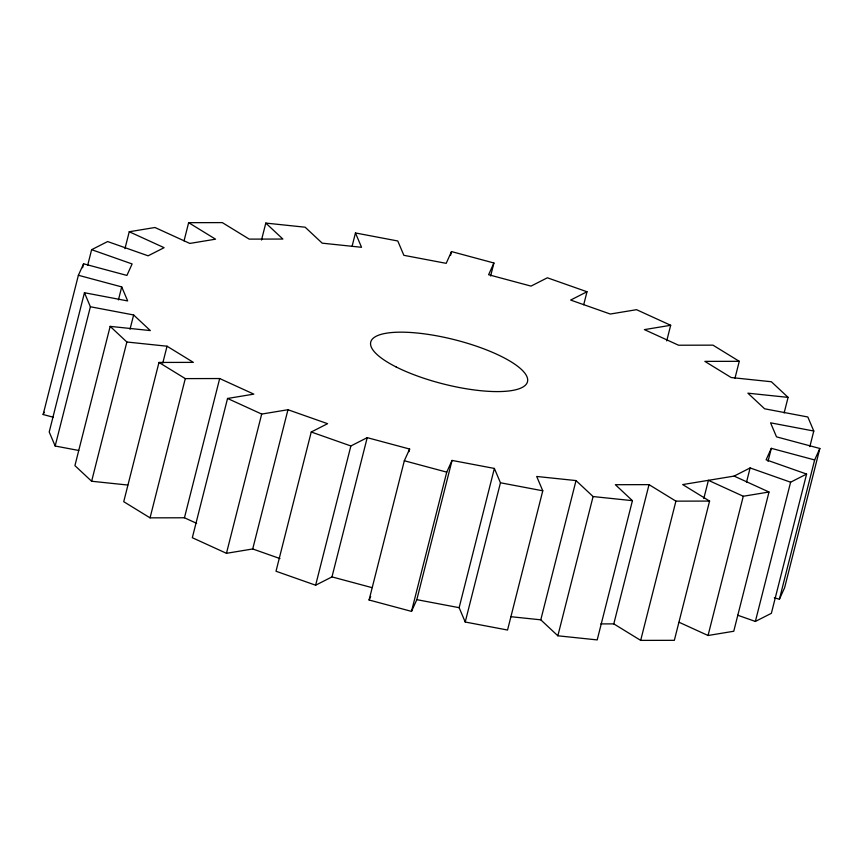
<?xml version="1.0" encoding="UTF-8"?>
<svg xmlns="http://www.w3.org/2000/svg" width="863" height="863" viewBox="0 0 863 863"><rect width="100%" height="100%" fill="white"/><g stroke="black" fill="none" stroke-linecap="round" stroke-linejoin="round"><path stroke-width="1.29" d="M53.344 417.25L43.15 414.52L78.382 275.275L83.582 263.798L126.915 275.426L132.115 263.949L91.629 249.687L87.681 265.308M82.589 267.703L83.582 263.798M78.382 275.275L121.715 286.904L127.67 300.928L84.445 292.73L49.213 431.975L55.167 446.009L78.749 450.475M55.167 446.009L90.399 306.764L84.445 292.73M124.962 248.663L129.245 231.748L154.952 227.498L189.828 243.431L215.534 239.18L188.652 222.676L184.035 240.896M90.399 306.764L133.636 314.963L150.335 330.583L110.162 326.376L74.919 465.621L91.629 481.252L127.789 485.038M118.425 299.914L121.715 286.904M91.629 481.252L126.861 342.007L110.162 326.376M130.011 329.278L133.636 314.963M126.861 342.007L167.044 346.214L193.366 362.374L158.975 362.449L123.733 501.683L150.054 517.854L184.445 517.778L196.645 523.356M162.762 363.129L167.044 346.214M150.054 517.854L185.286 378.609L158.975 362.449M184.445 517.778L219.687 378.544L253.819 394.132L227.552 398.469L192.32 537.714L226.462 553.312L252.719 548.965L279.968 558.566M261.521 240.011L265.804 223.086L305.146 227.206L322.212 243.172L361.543 247.293L355.459 232.967L397.778 240.982L403.862 255.319L446.182 263.344L451.511 251.575L493.916 262.999L490.616 276.009M226.462 553.312L261.694 414.067L287.962 409.731L327.584 423.69L311.241 432.007L276.009 571.241L315.631 585.211L331.975 576.894L371.899 587.606M252.719 548.965L287.962 409.731M352.169 245.977L355.459 232.967M315.631 585.211L350.874 445.966L367.217 437.649L409.634 449.04L408.976 451.64M331.975 576.894L367.217 437.649M450.529 255.48L451.511 251.575M510.637 616.667L540.788 619.828L557.854 635.794L597.196 639.915L632.428 500.669L593.086 496.549L576.02 480.583L536.689 476.462L542.773 490.799L507.541 630.033L465.222 622.018L500.454 482.773L494.37 468.436L452.05 460.421L416.818 599.656L411.511 611.382L369.084 600.001L404.326 460.756L409.634 449.04M411.511 611.382L446.743 472.137L452.05 460.421M465.222 622.018L459.138 607.681L494.37 468.436M583.701 304.768L586.991 291.759L547.369 277.789L531.025 286.106L488.598 274.725L493.916 262.999M540.788 619.828L576.02 480.583M557.854 635.794L593.086 496.549M666.721 340.907L670.68 325.286L636.538 309.688L610.281 314.035L570.648 300.065L586.991 291.759M737.66 615.211L755.373 621.446L771.371 613.313L806.603 474.067L790.605 482.201L750.12 467.94L734.122 476.085L682.698 484.575L709.58 501.079L674.348 640.324L640.68 640.389L613.798 623.884L649.03 484.639L615.362 484.704L632.428 500.669M640.68 640.389L675.912 501.144L649.03 484.639M703.798 498.544L708.415 480.324L743.28 496.257L768.998 492.007L733.755 631.252L708.048 635.502L679.192 622.32M734.985 378.231L739.267 361.317L712.946 345.146L678.555 345.222L644.413 329.623L670.68 325.286M746.495 482.255L750.12 467.94M708.048 635.502L743.28 496.257M768.027 461.338L771.317 448.329L814.65 459.957L819.85 448.48L776.517 436.851L770.562 422.827L813.787 431.025L809.839 446.635M784.122 412.989L788.081 397.379L771.371 381.748L731.188 377.541L704.866 361.381L739.267 361.317M755.373 621.446L790.605 482.201M774.316 597.832L779.418 599.202L814.65 459.957M819.85 448.48L784.618 587.725L779.418 599.202M43.15 414.52L44.186 412.223M369.084 600.001L370.68 596.484M771.317 448.329L766.117 459.806L806.603 474.067M91.629 249.687L107.627 241.554L148.112 255.815L164.11 247.681L129.245 231.748M188.652 222.676L222.32 222.611L249.202 239.116L282.87 239.051L265.804 223.086M185.286 378.609L219.687 378.544M675.912 501.144L709.58 501.079M600.842 623.906L613.798 623.884M788.081 397.379L747.897 393.172L764.607 408.792L807.833 416.991L813.787 431.025M500.454 482.773L542.773 490.799M416.818 599.656L459.138 607.681M404.326 460.756L446.743 472.137M311.241 432.007L350.874 445.966M734.122 476.085L768.998 492.007M227.552 398.469L261.694 414.067M396.052 366.904A80.852 22.826 14.2 0 0 525.837 384.725A80.852 22.826 14.2 0 0 425.459 334.003A80.852 22.826 14.2 0 0 396.052 366.904"/></g></svg>
